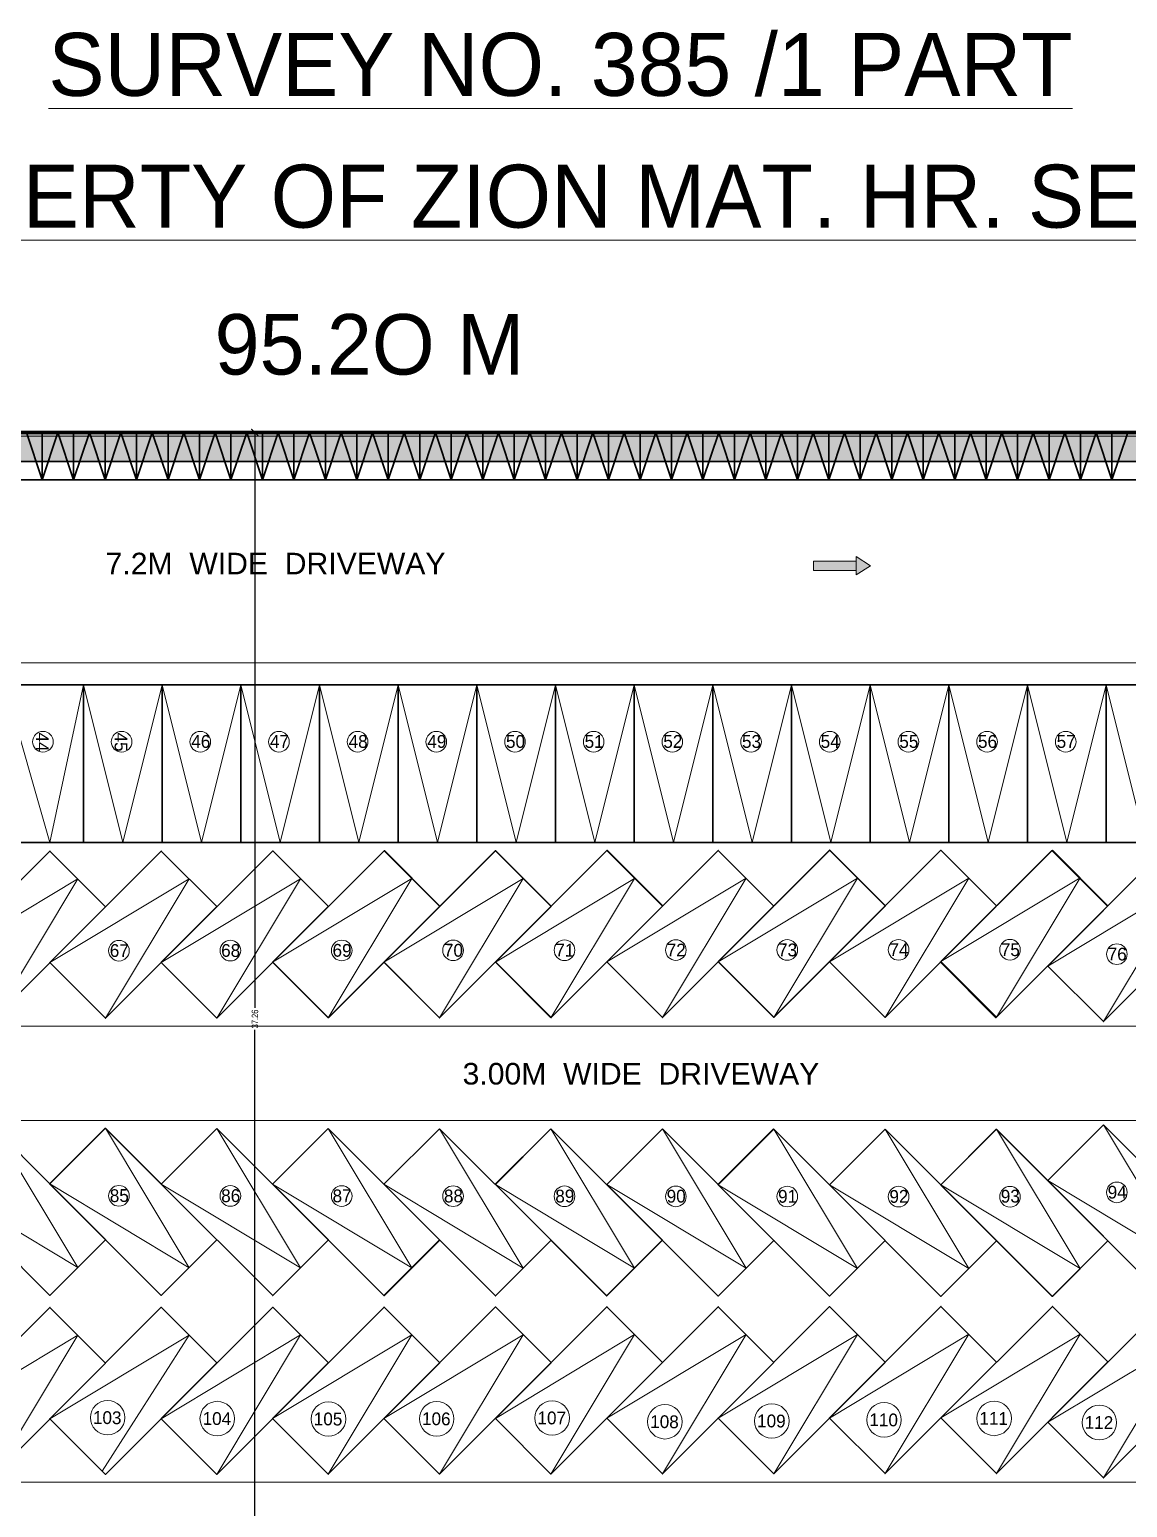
# Model space of a CAD drawing. Header units: metres. Extents: x 43 to 977, y 102 to 459.
# Drawn here: x 119.1 to 153.99, y 363.57 to 410.52 of the extents above; entities that cross this region are included whole.
import ezdxf

# ---------------------------------------------------------------- set-up
doc = ezdxf.new("R2010")
doc.units = ezdxf.units.M
doc.header["$MEASUREMENT"] = 0
doc.header["$PDMODE"] = 3
doc.layers.get('0').update_dxf_attribs({"lineweight": 0})
doc.layers.get('Defpoints').update_dxf_attribs({"lineweight": 0})
for name, color, linetype, lineweight in [('6A', 30, 'Continuous', 0), ('BLK_1_LVL_0_REAR_SETBACK', 4, 'Continuous', 35), ('CYCLE_PARKING', 250, 'Continuous', 0), ('ele', 8, 'Continuous', 0), ('FLOOR 03', 120, 'Continuous', 0), ('FLOOR-GROUND', 231, 'Continuous', 0), ('PARKING_SLOT', 4, 'Continuous', 35), ('PLOT_BOUNDARY', 4, 'Continuous', 35), ('RWH', 4, 'Continuous', 35), ('TEXT', 130, 'Continuous', 0), ('WALL', 7, 'Continuous', 0), ('WIN', 13, 'Continuous', 0)]:
    doc.layers.add(name, color=color, linetype=linetype, lineweight=lineweight)
doc.styles.add('AR', font='arial.ttf')
doc.styles.add('ARIAL NARROW', font='')
doc.styles.add('visa', font='swissc.ttf')
doc.styles.get('ARIAL NARROW').set_extended_font_data('Lydian BT')
doc.dimstyles.new('o3', dxfattribs={"dimscale": 0.23, "dimtxt": 0.9, "dimasz": 1, "dimexe": 5, "dimexo": 9, "dimgap": 0.23, "dimtad": 0, "dimzin": 3, "dimdsep": 46, "dimtxsty": 'visa', "dimblk": 'ARCHTICK', "dimcen": 0.09, "dimse1": 1, "dimse2": 1, "dimclrd": 7, "dimclre": 256, "dimclrt": 7, "dimadec": 0, "dimazin": 0, "dimtfac": 0.23, "dimtofl": 0, "dimtmove": 2, "dimatfit": 1, "dimldrblk": 'ARCHTICK', "dimfxl": 0, "dimtolj": 1, "dimtzin": 0, "dimarcsym": 0})

# ---------------------------------------------------------------- blocks, each defined once
blk = doc.blocks.new('_ArchTick')
at = {"color": 0, "const_width": 0.15}
blk.add_lwpolyline([(-0.5, -0.5), (0.5, 0.5)], dxfattribs=at)
blk = doc.blocks.new('*D26')
at = {"layer": 'Defpoints', "color": 0, "lineweight": 30}
for p in [(126.261, 397.718), (126.261, 397.718), (126.261, 360.461)]:
    blk.add_point(p, dxfattribs=at)
at = {"layer": 'WALL', "color": 7, "lineweight": -2}
for p, q in [((126.261, 397.718), (126.261, 379.44)), ((126.261, 360.461), (126.261, 378.739))]:
    blk.add_line(p, q, dxfattribs=at)
at = {"layer": 'WALL', "color": 7, "lineweight": -2, "xscale": 0.23, "yscale": 0.23, "zscale": 0.23}
for p, rotation in [((126.261, 397.718), 90), ((126.261, 360.461), 270)]:
    blk.add_blockref('_ArchTick', p, dxfattribs=dict(at, rotation=rotation))
at = {"layer": 'WALL', "color": 7, "insert": (126.261, 379.089), "char_height": 0.207, "attachment_point": 5, "rotation": 90, "style": 'visa'}
blk.add_mtext('\\A1;37.26', dxfattribs=at)

msp = doc.modelspace()

# ---------------------------------------------------------------- hatches: boundary and pattern name
at = {"layer": 'ele', "lineweight": 13, "ltscale": 3}
h = msp.add_hatch(dxfattribs=at)
h.set_pattern_fill('HONEY', color=256, scale=2.539618, style=0)
h.set_pattern_definition([(0, (-28025.38965, 10165.001), (0.476178375, 0.2749217118), [0.31745225, -0.6349045]), (120, (-28025.38965, 10165.001), (-0.476178374, 0.2749217136), [0.31745225, -0.6349045]), (60, (-28025.38965, 10165.001), (1e-09, 0.5498434254), [-0.6349045, 0.31745225])])
edge = h.paths.add_edge_path()
edge.add_line((83.23955, 396.80374), (176.46541, 396.80374))
edge.add_line((176.46541, 396.80374), (176.46541, 389.29049))
edge.add_arc((1101.66327, 363.27991), 925.56342, 178.38963725, 178.81451699)
edge.add_line((176.29796, 382.42899), (177.28756, 382.42847))
edge.add_line((177.28756, 382.42847), (177.49951, 397.71801))
edge.add_line((177.49951, 397.71801), (82.32529, 397.71801))
edge.add_line((82.32529, 397.71801), (82.32529, 389.18489))
edge.add_line((82.32529, 389.18489), (83.23955, 389.18489))
edge.add_line((83.23955, 389.18489), (83.23955, 396.80374))
at = {"layer": 'TEXT', "lineweight": -2}
h = msp.add_hatch(color=256, dxfattribs=at)
h.paths.add_polyline_path([(145.82804, 393.48522), (145.37427, 393.19351), (145.37427, 393.77693)])
h.paths.add_polyline_path([(145.37427, 393.33936), (144.01759, 393.33936), (144.01759, 393.63107), (145.37427, 393.63107)])

# ---------------------------------------------------------------- linework, layer by layer
at = {"color": 7, "lineweight": 30, "ltscale": 20}
for p, q in [((118.99951, 397.71783), (119.49951, 396.21783)), ((119.49951, 396.21783), (119.99951, 397.71783)), ((119.99951, 397.71783), (120.49951, 396.21783)), ((120.49951, 396.21783), (120.99951, 397.71783)), ((120.99951, 397.71783), (121.49951, 396.21783)), ((121.49951, 396.21783), (121.99951, 397.71783)), ((121.99951, 397.71783), (122.49951, 396.21783)), ((122.49951, 396.21783), (122.99951, 397.71783)), ((122.99951, 397.71783), (123.49951, 396.21783)), ((123.49951, 396.21783), (123.99951, 397.71783)), ((123.99951, 397.71783), (124.49951, 396.21783)), ((124.49951, 396.21783), (124.99951, 397.71783)), ((124.99951, 397.71783), (125.49951, 396.21783)), ((125.49951, 396.21783), (125.99951, 397.71783)), ((125.99951, 397.71783), (126.49951, 396.21783)), ((126.49951, 396.21783), (126.99951, 397.71783)), ((126.99951, 397.71783), (127.49951, 396.21783)), ((127.49951, 396.21783), (127.99951, 397.71783)), ((127.99951, 397.71783), (128.49951, 396.21783)), ((128.49951, 396.21783), (128.99951, 397.71783)), ((128.99951, 397.71783), (129.49951, 396.21783)), ((129.49951, 396.21783), (129.99951, 397.71783)), ((129.99951, 397.71783), (130.49951, 396.21783)), ((130.49951, 396.21783), (130.99951, 397.71783)), ((130.99951, 397.71783), (131.49951, 396.21783)), ((131.49951, 396.21783), (131.99951, 397.71783)), ((131.99951, 397.71783), (132.49951, 396.21783)), ((132.49951, 396.21783), (132.99951, 397.71783)), ((132.99951, 397.71783), (133.49951, 396.21783)), ((133.49951, 396.21783), (133.99951, 397.71783)), ((133.99951, 397.71783), (134.49951, 396.21783)), ((134.49951, 396.21783), (134.99951, 397.71783)), ((134.99951, 397.71783), (135.49951, 396.21783)), ((135.49951, 396.21783), (135.99951, 397.71783)), ((135.99951, 397.71783), (136.49951, 396.21783)), ((136.49951, 396.21783), (136.99951, 397.71783)), ((136.99951, 397.71783), (137.49951, 396.21783)), ((137.49951, 396.21783), (137.99951, 397.71783)), ((137.99951, 397.71783), (138.49951, 396.21783)), ((138.49951, 396.21783), (138.99951, 397.71783)), ((138.99951, 397.71783), (139.49951, 396.21783)), ((139.49951, 396.21783), (139.99951, 397.71783)), ((139.99951, 397.71783), (140.49951, 396.21783)), ((140.49951, 396.21783), (140.99951, 397.71783)), ((140.99951, 397.71783), (141.49951, 396.21783)), ((141.49951, 396.21783), (141.99951, 397.71783)), ((141.99951, 397.71783), (142.49951, 396.21783)), ((142.49951, 396.21783), (142.99951, 397.71783)), ((142.99951, 397.71783), (143.49951, 396.21783)), ((143.49951, 396.21783), (143.99951, 397.71783)), ((143.99951, 397.71783), (144.49951, 396.21783)), ((144.49951, 396.21783), (144.99951, 397.71783)), ((144.99951, 397.71783), (145.49951, 396.21783)), ((145.49951, 396.21783), (145.99951, 397.71783)), ((145.99951, 397.71783), (146.49951, 396.21783)), ((146.49951, 396.21783), (146.99951, 397.71783)), ((146.99951, 397.71783), (147.49951, 396.21783)), ((147.49951, 396.21783), (147.99951, 397.71783)), ((147.99951, 397.71783), (148.49951, 396.21783)), ((148.49951, 396.21783), (148.99951, 397.71783)), ((148.99951, 397.71783), (149.49951, 396.21783)), ((149.49951, 396.21783), (149.99951, 397.71783)), ((149.99951, 397.71783), (150.49951, 396.21783)), ((150.49951, 396.21783), (150.99951, 397.71783)), ((150.99951, 397.71783), (151.49951, 396.21783)), ((151.49951, 396.21783), (151.99951, 397.71783)), ((151.99951, 397.71783), (152.49951, 396.21783)), ((152.49951, 396.21783), (152.99951, 397.71783)), ((152.99951, 397.71783), (153.49951, 396.21783)), ((153.49951, 396.21783), (153.99951, 397.71783))]:
    msp.add_line(p, q, dxfattribs=at)
at = {"layer": 'BLK_1_LVL_0_REAR_SETBACK', "color": 11, "lineweight": 35, "ltscale": 20}
msp.add_lwpolyline([(177.50114, 397.7196), (82.32691, 397.7196), (82.32691, 334.83589), (100.63803, 334.83589), (126.2631, 360.46096), (151.88818, 334.83589), (177.21386, 334.83589), (177.21386, 376.99535)], close=True, dxfattribs=at)
at = {"layer": 'CYCLE_PARKING', "color": 250, "lineweight": 30, "ltscale": 20}
for points in [[(118.49951, 397.71783), (119.49951, 397.71783), (119.49951, 396.21783), (118.49951, 396.21783)], [(119.49951, 397.71783), (120.49951, 397.71783), (120.49951, 396.21783), (119.49951, 396.21783)], [(120.49951, 397.71783), (121.49951, 397.71783), (121.49951, 396.21783), (120.49951, 396.21783)], [(121.49951, 397.71783), (122.49951, 397.71783), (122.49951, 396.21783), (121.49951, 396.21783)], [(122.49951, 397.71783), (123.49951, 397.71783), (123.49951, 396.21783), (122.49951, 396.21783)], [(123.49951, 397.71783), (124.49951, 397.71783), (124.49951, 396.21783), (123.49951, 396.21783)], [(124.49951, 397.71783), (125.49951, 397.71783), (125.49951, 396.21783), (124.49951, 396.21783)], [(125.49951, 397.71783), (126.49951, 397.71783), (126.49951, 396.21783), (125.49951, 396.21783)], [(126.49951, 397.71783), (127.49951, 397.71783), (127.49951, 396.21783), (126.49951, 396.21783)], [(127.49951, 397.71783), (128.49951, 397.71783), (128.49951, 396.21783), (127.49951, 396.21783)], [(128.49951, 397.71783), (129.49951, 397.71783), (129.49951, 396.21783), (128.49951, 396.21783)], [(129.49951, 397.71783), (130.49951, 397.71783), (130.49951, 396.21783), (129.49951, 396.21783)], [(130.49951, 397.71783), (131.49951, 397.71783), (131.49951, 396.21783), (130.49951, 396.21783)], [(131.49951, 397.71783), (132.49951, 397.71783), (132.49951, 396.21783), (131.49951, 396.21783)], [(132.49951, 397.71783), (133.49951, 397.71783), (133.49951, 396.21783), (132.49951, 396.21783)], [(133.49951, 397.71783), (134.49951, 397.71783), (134.49951, 396.21783), (133.49951, 396.21783)], [(134.49951, 397.71783), (135.49951, 397.71783), (135.49951, 396.21783), (134.49951, 396.21783)], [(135.49951, 397.71783), (136.49951, 397.71783), (136.49951, 396.21783), (135.49951, 396.21783)], [(136.49951, 397.71783), (137.49951, 397.71783), (137.49951, 396.21783), (136.49951, 396.21783)], [(137.49951, 397.71783), (138.49951, 397.71783), (138.49951, 396.21783), (137.49951, 396.21783)], [(138.49951, 397.71783), (139.49951, 397.71783), (139.49951, 396.21783), (138.49951, 396.21783)], [(139.49951, 397.71783), (140.49951, 397.71783), (140.49951, 396.21783), (139.49951, 396.21783)], [(140.49951, 397.71783), (141.49951, 397.71783), (141.49951, 396.21783), (140.49951, 396.21783)], [(141.49951, 397.71783), (142.49951, 397.71783), (142.49951, 396.21783), (141.49951, 396.21783)], [(142.49951, 397.71783), (143.49951, 397.71783), (143.49951, 396.21783), (142.49951, 396.21783)], [(143.49951, 397.71783), (144.49951, 397.71783), (144.49951, 396.21783), (143.49951, 396.21783)], [(144.49951, 397.71783), (145.49951, 397.71783), (145.49951, 396.21783), (144.49951, 396.21783)], [(145.49951, 397.71783), (146.49951, 397.71783), (146.49951, 396.21783), (145.49951, 396.21783)], [(146.49951, 397.71783), (147.49951, 397.71783), (147.49951, 396.21783), (146.49951, 396.21783)], [(147.49951, 397.71783), (148.49951, 397.71783), (148.49951, 396.21783), (147.49951, 396.21783)], [(148.49951, 397.71783), (149.49951, 397.71783), (149.49951, 396.21783), (148.49951, 396.21783)], [(149.49951, 397.71783), (150.49951, 397.71783), (150.49951, 396.21783), (149.49951, 396.21783)], [(150.49951, 397.71783), (151.49951, 397.71783), (151.49951, 396.21783), (150.49951, 396.21783)], [(151.49951, 397.71783), (152.49951, 397.71783), (152.49951, 396.21783), (151.49951, 396.21783)], [(152.49951, 397.71783), (153.49951, 397.71783), (153.49951, 396.21783), (152.49951, 396.21783)], [(153.49951, 397.71783), (154.49951, 397.71783), (154.49951, 396.21783), (153.49951, 396.21783)]]:
    msp.add_lwpolyline(points, close=True, dxfattribs=at)
at = {"layer": 'FLOOR 03', "color": 30, "ltscale": 20}
msp.add_lwpolyline([(82.32529, 397.71801), (177.49951, 397.71801), (177.21223, 376.99376), (177.21223, 284.04374), (177.55847, 192.74957)], dxfattribs=at)
at = {"layer": 'FLOOR 03', "color": 42, "ltscale": 20}
msp.add_lwpolyline([(83.23955, 397.71801), (177.49951, 397.71783), (177.48683, 396.80374), (83.23955, 396.80374)], close=True, dxfattribs=at)
at = {"layer": 'FLOOR-GROUND', "color": 3, "ltscale": 20}
msp.add_line((82.32529, 397.71801), (177.49951, 397.71801), dxfattribs=at)
at = {"layer": 'FLOOR-GROUND', "color": 2, "ltscale": 20}
msp.add_lwpolyline([(82.32529, 397.71801), (177.49951, 397.71801), (177.21223, 376.99376), (177.21223, 284.04374), (177.55847, 192.74957)], dxfattribs=at)
at = {"layer": 'FLOOR-GROUND', "color": 7, "lineweight": 80, "ltscale": 20}
msp.add_lwpolyline([(82.32529, 397.71801), (177.49951, 397.71801), (177.21223, 376.99376), (177.21223, 284.04374), (177.55847, 192.74957)], dxfattribs=at)
at = {"layer": 'FLOOR-GROUND', "color": 140, "ltscale": 20}
for points in [[(120.8114, 384.69359), (118.311, 384.69359), (118.311, 389.70497), (120.8114, 389.70497), (120.8114, 384.69359)], [(123.3118, 384.69359), (120.8114, 384.69359), (120.8114, 389.70497), (123.3118, 389.70497), (123.3118, 384.69359)], [(125.81219, 384.69359), (123.3118, 384.69359), (123.3118, 389.70497), (125.81219, 389.70497), (125.81219, 384.69359)], [(128.31259, 384.69359), (125.81219, 384.69359), (125.81219, 389.70497), (128.31259, 389.70497), (128.31259, 384.69359)], [(130.81298, 384.69359), (128.31259, 384.69359), (128.31259, 389.70497), (130.81298, 389.70497), (130.81298, 384.69359)], [(133.31338, 384.69359), (130.81298, 384.69359), (130.81298, 389.70497), (133.31338, 389.70497), (133.31338, 384.69359)], [(135.81378, 384.69359), (133.31338, 384.69359), (133.31338, 389.70497), (135.81378, 389.70497), (135.81378, 384.69359)], [(138.31417, 384.69359), (135.81378, 384.69359), (135.81378, 389.70497), (138.31417, 389.70497), (138.31417, 384.69359)], [(140.81457, 384.69359), (138.31417, 384.69359), (138.31417, 389.70497), (140.81457, 389.70497), (140.81457, 384.69359)], [(143.31496, 384.69359), (140.81457, 384.69359), (140.81457, 389.70497), (143.31496, 389.70497), (143.31496, 384.69359)], [(145.81536, 384.69359), (143.31496, 384.69359), (143.31496, 389.70497), (145.81536, 389.70497), (145.81536, 384.69359)], [(148.31576, 384.69359), (145.81536, 384.69359), (145.81536, 389.70497), (148.31576, 389.70497), (148.31576, 384.69359)], [(150.81615, 384.69359), (148.31576, 384.69359), (148.31576, 389.70497), (150.81615, 389.70497), (150.81615, 384.69359)], [(153.31655, 384.69359), (150.81615, 384.69359), (150.81615, 389.70497), (153.31655, 389.70497), (153.31655, 384.69359)], [(155.81695, 384.69359), (153.31655, 384.69359), (153.31655, 389.70497), (155.81695, 389.70497), (155.81695, 384.69359)], [(119.74582, 384.42101), (121.51387, 382.65297), (117.97029, 379.10939), (116.20224, 380.87743), (119.74582, 384.42101)], [(123.28566, 384.42476), (125.05371, 382.65671), (121.51012, 379.11313), (119.74208, 380.88118), (123.28566, 384.42476)], [(126.8255, 384.4285), (128.59354, 382.66046), (125.04996, 379.11687), (123.28191, 380.88492), (126.8255, 384.4285)], [(130.36534, 384.43225), (132.13338, 382.6642), (128.5898, 379.12062), (126.82175, 380.88866), (130.36534, 384.43225)], [(133.90517, 384.43599), (135.67322, 382.66794), (132.12964, 379.12436), (130.36159, 380.89241), (133.90517, 384.43599)], [(137.44501, 384.43974), (139.21306, 382.67169), (135.66948, 379.12811), (133.90143, 380.89615), (137.44501, 384.43974)], [(140.98485, 384.44348), (142.7529, 382.67543), (139.20931, 379.13185), (137.44127, 380.8999), (140.98485, 384.44348)], [(144.52469, 384.44722), (146.29273, 382.67918), (142.74915, 379.13559), (140.98111, 380.90364), (144.52469, 384.44722)], [(148.06453, 384.45097), (149.83257, 382.68292), (146.28899, 379.13934), (144.52094, 380.90739), (148.06453, 384.45097)], [(151.60436, 384.45471), (153.37241, 382.68666), (149.82883, 379.14308), (148.06078, 380.91113), (151.60436, 384.45471)], [(155.00051, 384.31476), (156.76856, 382.54672), (153.22498, 379.00313), (151.45693, 380.77118), (155.00051, 384.31476)], [(119.74582, 370.30691), (121.51387, 372.07496), (117.97029, 375.61854), (116.20224, 373.8505), (119.74582, 370.30691)], [(123.28566, 370.30317), (125.05371, 372.07122), (121.51012, 375.6148), (119.74208, 373.84675), (123.28566, 370.30317)], [(155.00051, 370.41317), (156.76856, 372.18121), (153.22498, 375.72479), (151.45693, 373.95675), (155.00051, 370.41317)], [(126.8255, 370.29943), (128.59354, 372.06747), (125.04996, 375.61106), (123.28191, 373.84301), (126.8255, 370.29943)], [(130.36534, 370.29568), (132.13338, 372.06373), (128.5898, 375.60731), (126.82175, 373.83926), (130.36534, 370.29568)], [(133.90517, 370.29194), (135.67322, 372.05998), (132.12964, 375.60357), (130.36159, 373.83552), (133.90517, 370.29194)], [(137.44501, 370.28819), (139.21306, 372.05624), (135.66948, 375.59982), (133.90143, 373.83178), (137.44501, 370.28819)], [(140.98485, 370.28445), (142.7529, 372.0525), (139.20931, 375.59608), (137.44127, 373.82803), (140.98485, 370.28445)], [(144.52469, 370.28071), (146.29273, 372.04875), (142.74915, 375.59233), (140.98111, 373.82429), (144.52469, 370.28071)], [(148.06453, 370.27696), (149.83257, 372.04501), (146.28899, 375.58859), (144.52094, 373.82054), (148.06453, 370.27696)], [(151.60436, 370.27322), (153.37241, 372.04126), (149.82883, 375.58485), (148.06078, 373.8168), (151.60436, 370.27322)], [(119.74582, 369.92532), (121.51387, 368.15727), (117.97029, 364.61369), (116.20224, 366.38173), (119.74582, 369.92532)], [(123.28566, 369.92906), (125.05371, 368.16101), (121.51012, 364.61743), (119.74208, 366.38548), (123.28566, 369.92906)], [(126.8255, 369.9328), (128.59354, 368.16476), (125.04996, 364.62117), (123.28191, 366.38922), (126.8255, 369.9328)], [(130.36534, 369.93655), (132.13338, 368.1685), (128.5898, 364.62492), (126.82175, 366.39297), (130.36534, 369.93655)], [(133.90517, 369.94029), (135.67322, 368.17225), (132.12964, 364.62866), (130.36159, 366.39671), (133.90517, 369.94029)], [(137.44501, 369.94404), (139.21306, 368.17599), (135.66948, 364.63241), (133.90143, 366.40045), (137.44501, 369.94404)], [(140.98485, 369.94778), (142.7529, 368.17973), (139.20931, 364.63615), (137.44127, 366.4042), (140.98485, 369.94778)], [(144.52469, 369.95152), (146.29273, 368.18348), (142.74915, 364.6399), (140.98111, 366.40794), (144.52469, 369.95152)], [(148.06453, 369.95527), (149.83257, 368.18722), (146.28899, 364.64364), (144.52094, 366.41169), (148.06453, 369.95527)], [(151.60436, 369.95901), (153.37241, 368.19097), (149.82883, 364.64738), (148.06078, 366.41543), (151.60436, 369.95901)], [(155.00051, 369.81907), (156.76856, 368.05102), (153.22498, 364.50744), (151.45693, 366.27548), (155.00051, 369.81907)]]:
    msp.add_lwpolyline(points, dxfattribs=at)
at = {"layer": 'PARKING_SLOT', "color": 30, "lineweight": 35, "ltscale": 20}
for points in [[(118.311, 389.70497), (120.8114, 389.70497), (120.8114, 384.69359), (118.311, 384.69359)], [(120.8114, 389.70497), (123.31179, 389.70497), (123.31179, 384.69358), (120.8114, 384.69358)], [(123.31179, 389.70497), (125.81219, 389.70497), (125.81219, 384.69358), (123.31179, 384.69358)], [(125.81219, 389.70496), (128.31259, 389.70496), (128.31259, 384.69358), (125.81219, 384.69358)], [(128.31259, 389.70496), (130.81298, 389.70496), (130.81298, 384.69358), (128.31259, 384.69358)], [(130.81298, 389.70496), (133.31338, 389.70496), (133.31338, 384.69357), (130.81298, 384.69357)], [(133.31338, 389.70496), (135.81377, 389.70496), (135.81377, 384.69357), (133.31338, 384.69357)], [(135.81377, 389.70496), (138.31417, 389.70496), (138.31417, 384.69358), (135.81377, 384.69358)], [(138.31417, 389.70496), (140.81457, 389.70496), (140.81457, 384.69358), (138.31417, 384.69358)], [(140.81457, 389.70496), (143.31496, 389.70496), (143.31496, 384.69357), (140.81457, 384.69357)], [(143.31496, 389.70496), (145.81536, 389.70496), (145.81536, 384.69357), (143.31496, 384.69357)], [(145.81536, 389.70496), (148.31575, 389.70496), (148.31575, 384.69358), (145.81536, 384.69358)], [(148.31575, 389.70496), (150.81615, 389.70496), (150.81615, 384.69358), (148.31575, 384.69358)], [(150.81615, 389.70496), (153.31655, 389.70496), (153.31655, 384.69357), (150.81615, 384.69357)], [(153.31654, 389.70496), (155.81694, 389.70496), (155.81694, 384.69357), (153.31654, 384.69357)], [(121.51387, 382.65297), (119.74582, 384.42101), (116.20224, 380.87743), (117.97029, 379.10939)], [(125.05371, 382.65671), (123.28566, 384.42476), (119.74208, 380.88118), (121.51012, 379.11313)], [(128.59475, 382.65925), (126.82671, 384.42729), (123.28312, 380.88371), (125.05117, 379.11566)], [(132.14158, 382.66998), (130.37353, 384.43803), (126.82995, 380.89444), (128.598, 379.1264)], [(135.67443, 382.66673), (133.90638, 384.43478), (130.3628, 380.8912), (132.13085, 379.12315)], [(139.22005, 382.67868), (137.452, 384.44672), (133.90842, 380.90314), (135.67647, 379.13509)], [(142.7529, 382.67543), (140.98485, 384.44348), (137.44127, 380.8999), (139.20931, 379.13185)], [(146.29972, 382.68617), (144.53168, 384.45421), (140.98809, 380.91063), (142.75614, 379.14258)], [(149.83257, 382.68292), (148.06453, 384.45097), (144.52094, 380.90739), (146.28899, 379.13934)], [(153.35573, 382.66998), (151.58768, 384.43803), (148.0441, 380.89444), (149.81214, 379.1264)], [(156.76856, 382.54672), (155.00051, 384.31476), (151.45693, 380.77118), (153.22498, 379.00313)], [(117.97029, 375.61854), (116.20224, 373.8505), (119.74582, 370.30691), (121.51387, 372.07496)], [(121.50389, 375.61854), (119.73585, 373.8505), (123.27943, 370.30691), (125.04748, 372.07496)], [(153.22498, 375.72479), (151.45693, 373.95675), (155.00051, 370.41317), (156.76856, 372.18121)], [(125.04996, 375.61106), (123.28191, 373.84301), (126.8255, 370.29943), (128.59354, 372.06747)], [(128.58357, 375.61106), (126.81552, 373.84301), (130.3591, 370.29943), (132.12715, 372.06747)], [(132.12964, 375.60357), (130.36159, 373.83552), (133.90517, 370.29194), (135.67322, 372.05998)], [(135.66325, 375.60357), (133.8952, 373.83552), (137.43878, 370.29194), (139.20683, 372.05998)], [(139.20931, 375.59608), (137.44127, 373.82803), (140.98485, 370.28445), (142.7529, 372.0525)], [(142.74292, 375.59608), (140.97488, 373.82803), (144.51846, 370.28445), (146.2865, 372.0525)], [(146.28899, 375.58859), (144.52094, 373.82054), (148.06453, 370.27696), (149.83257, 372.04501)], [(149.8226, 375.58859), (148.05455, 373.82054), (151.59813, 370.27696), (153.36618, 372.04501)], [(121.51387, 368.15727), (119.74582, 369.92532), (116.20224, 366.38173), (117.97029, 364.61369)], [(125.05371, 368.16101), (123.28566, 369.92906), (119.74208, 366.38548), (121.51012, 364.61743)], [(128.59354, 368.16476), (126.8255, 369.9328), (123.28191, 366.38922), (125.04996, 364.62117)], [(132.13338, 368.1685), (130.36534, 369.93655), (126.82175, 366.39297), (128.5898, 364.62492)], [(135.67322, 368.17225), (133.90517, 369.94029), (130.36159, 366.39671), (132.12964, 364.62866)], [(139.21306, 368.17599), (137.44501, 369.94404), (133.90143, 366.40045), (135.66948, 364.63241)], [(142.7529, 368.17973), (140.98485, 369.94778), (137.44127, 366.4042), (139.20931, 364.63615)], [(146.29273, 368.18348), (144.52469, 369.95152), (140.98111, 366.40794), (142.74915, 364.6399)], [(149.83257, 368.18722), (148.06453, 369.95527), (144.52094, 366.41169), (146.28899, 364.64364)], [(153.37241, 368.19097), (151.60436, 369.95901), (148.06078, 366.41543), (149.82883, 364.64738)], [(156.76856, 368.05102), (155.00051, 369.81907), (151.45693, 366.27548), (153.22498, 364.50744)]]:
    msp.add_lwpolyline(points, close=True, dxfattribs=at)
at = {"layer": 'PLOT_BOUNDARY', "color": 70, "lineweight": 35, "ltscale": 20}
msp.add_lwpolyline([(117.3426, 166.57226), (117.3426, 228.2272), (82.32691, 228.2272), (82.32691, 397.7196), (177.50114, 397.7196), (177.21386, 376.99535), (177.21386, 284.04533), (177.5601, 192.75116)], close=True, dxfattribs=at)
at = {"layer": 'RWH', "color": 130, "lineweight": 35, "ltscale": 20}
msp.add_lwpolyline([(117.34097, 228.22561), (117.34097, 229.21637), (83.23955, 229.21637), (83.23955, 396.80374), (176.46541, 396.80374), (176.29796, 382.42939), (177.28757, 382.42858), (177.4691, 395.52431), (177.50114, 397.71801), (82.32529, 397.71801), (82.32529, 228.22561)], close=True, dxfattribs=at)
at = {"layer": 'TEXT', "color": 5}
for p, q in [((83.23955, 396.80374), (176.46541, 396.80374)), ((90.8584, 396.80374), (167.3407, 396.80374))]:
    msp.add_line(p, q, dxfattribs=at)
at = {"layer": 'TEXT', "color": 4, "linetype": 'Continuous'}
for points in [[(144.01425, 393.33936), (144.01425, 393.63107), (145.37427, 393.63107), (145.37427, 393.33936)], [(145.37427, 393.19351), (145.37427, 393.77693), (145.82804, 393.48522), (145.82804, 393.48522)]]:
    msp.add_lwpolyline(points, close=True, dxfattribs=at)
at = {"layer": 'TEXT'}
for centre in [(119.5234, 387.89547), (122.02379, 387.89547), (124.52419, 387.89547), (127.02459, 387.89547), (129.52498, 387.89547), (132.02538, 387.89547), (134.52577, 387.89547), (137.02617, 387.89547), (139.52657, 387.89547), (142.02696, 387.89547), (144.52736, 387.89547), (147.02776, 387.89547), (149.52815, 387.89547), (152.02855, 387.89547)]:
    msp.add_circle(centre, 0.3281, dxfattribs=at)
at = {"layer": 'WALL', "ltscale": 20}
for p, q in [((118.311, 389.70497), (119.74582, 384.69359)), ((119.74582, 384.69359), (120.8114, 389.70497)), ((120.8114, 389.70497), (122.0616, 384.69359)), ((122.0616, 384.69359), (123.3118, 389.70497)), ((123.3118, 389.70497), (124.56199, 384.69359)), ((124.56199, 384.69359), (125.81219, 389.70497)), ((125.81219, 389.70497), (127.06239, 384.69359)), ((127.06239, 384.69359), (128.31259, 389.70497)), ((128.31259, 389.70497), (129.56279, 384.69359)), ((129.56279, 384.69359), (130.81298, 389.70497)), ((130.81298, 389.70497), (132.06318, 384.69359)), ((132.06318, 384.69359), (133.31338, 389.70497)), ((133.31338, 389.70497), (134.56358, 384.69359)), ((134.56358, 384.69359), (135.81378, 389.70497)), ((135.81378, 389.70497), (137.06397, 384.69359)), ((137.06397, 384.69359), (138.31417, 389.70497)), ((138.31417, 389.70497), (139.56437, 384.69359)), ((139.56437, 384.69359), (140.81457, 389.70497)), ((140.81457, 389.70497), (142.06477, 384.69359)), ((142.06477, 384.69359), (143.31496, 389.70497)), ((143.31496, 389.70497), (144.56516, 384.69359)), ((144.56516, 384.69359), (145.81536, 389.70497)), ((145.81536, 389.70497), (147.06556, 384.69359)), ((147.06556, 384.69359), (148.31576, 389.70497)), ((148.31576, 389.70497), (149.56596, 384.69359)), ((149.56596, 384.69359), (150.81615, 389.70497)), ((150.81615, 389.70497), (152.06635, 384.69359)), ((152.06635, 384.69359), (153.31655, 389.70497)), ((153.31655, 389.70497), (154.56675, 384.69359)), ((116.20224, 380.87743), (120.62984, 383.53699)), ((120.62984, 383.53699), (117.97029, 379.10939)), ((119.74208, 380.88118), (124.16968, 383.54074)), ((124.16968, 383.54074), (121.51012, 379.11313)), ((123.28191, 380.88492), (127.70952, 383.54448)), ((127.70952, 383.54448), (125.04996, 379.11687)), ((126.82175, 380.88866), (131.24936, 383.54822)), ((131.24936, 383.54822), (128.5898, 379.12062)), ((130.36159, 380.89241), (134.7892, 383.55197)), ((134.7892, 383.55197), (132.12964, 379.12436)), ((133.90143, 380.89615), (138.32904, 383.55571)), ((138.32904, 383.55571), (135.66948, 379.12811)), ((137.44127, 380.8999), (141.86887, 383.55946)), ((141.86887, 383.55946), (139.20931, 379.13185)), ((140.98111, 380.90364), (145.40871, 383.5632)), ((145.40871, 383.5632), (142.74915, 379.13559)), ((144.52094, 380.90739), (148.94855, 383.56694)), ((148.94855, 383.56694), (146.28899, 379.13934)), ((148.06078, 380.91113), (152.48839, 383.57069)), ((152.48839, 383.57069), (149.82883, 379.14308)), ((151.45693, 380.77118), (155.88453, 383.43074)), ((155.88453, 383.43074), (153.22498, 379.00313)), ((159.4956, 378.86396), (98.04639, 378.86396)), ((159.50915, 375.86396), (98.04639, 375.86396)), ((120.62984, 371.19094), (117.97029, 375.61854)), ((124.16968, 371.18719), (121.51012, 375.6148)), ((155.88453, 371.29719), (153.22498, 375.72479)), ((127.70952, 371.18345), (125.04996, 375.61106)), ((131.24936, 371.17971), (128.5898, 375.60731)), ((134.7892, 371.17596), (132.12964, 375.60357)), ((138.32904, 371.17222), (135.66948, 375.59982)), ((141.86887, 371.16847), (139.20931, 375.59608)), ((145.40871, 371.16473), (142.74915, 375.59233)), ((148.94855, 371.16099), (146.28899, 375.58859)), ((152.48839, 371.15724), (149.82883, 375.58485)), ((116.20224, 373.8505), (120.62984, 371.19094)), ((119.74208, 373.84675), (124.16968, 371.18719)), ((123.28191, 373.84301), (127.70952, 371.18345)), ((126.82175, 373.83926), (131.24936, 371.17971)), ((130.36159, 373.83552), (134.7892, 371.17596)), ((133.90143, 373.83178), (138.32904, 371.17222)), ((137.44127, 373.82803), (141.86887, 371.16847)), ((140.98111, 373.82429), (145.40871, 371.16473)), ((144.52094, 373.82054), (148.94855, 371.16099)), ((148.06078, 373.8168), (152.48839, 371.15724)), ((151.45693, 373.95675), (155.88453, 371.29719)), ((116.20224, 366.38173), (120.62984, 369.04129)), ((120.62984, 369.04129), (117.97029, 364.61369)), ((119.74208, 366.38548), (124.16968, 369.04504)), ((124.16968, 369.04504), (121.40146, 364.72609)), ((123.28191, 366.38922), (127.70952, 369.04878)), ((127.70952, 369.04878), (125.04996, 364.62117)), ((126.82175, 366.39297), (131.24936, 369.05252)), ((131.24936, 369.05252), (128.5898, 364.62492)), ((130.36159, 366.39671), (134.7892, 369.05627)), ((134.7892, 369.05627), (132.12964, 364.62866)), ((133.90143, 366.40045), (138.32904, 369.06001)), ((138.32904, 369.06001), (135.66948, 364.63241)), ((141.86887, 369.06376), (137.44127, 366.4042)), ((139.20931, 364.63615), (141.86887, 369.06376)), ((140.98111, 366.40794), (145.40871, 369.0675)), ((145.40871, 369.0675), (142.74915, 364.6399)), ((144.52094, 366.41169), (148.94855, 369.07125)), ((148.94855, 369.07125), (146.28899, 364.64364)), ((148.06078, 366.41543), (152.48839, 369.07499)), ((152.48839, 369.07499), (149.82883, 364.64738)), ((151.45693, 366.27548), (155.88453, 368.93504)), ((155.88453, 368.93504), (153.22498, 364.50744)), ((159.51197, 364.36827), (101.08463, 364.36827))]:
    msp.add_line(p, q, dxfattribs=at)
at = {"layer": 'WALL'}
for centre, radius in [((121.93954, 381.25791), 0.3281), ((125.47938, 381.26166), 0.3281), ((129.01922, 381.2654), 0.3281), ((132.55906, 381.26915), 0.3281), ((136.09889, 381.27289), 0.3281), ((139.63873, 381.27663), 0.3281), ((143.17857, 381.28038), 0.3281), ((146.71841, 381.28412), 0.3281), ((150.25825, 381.28787), 0.3281), ((153.65439, 381.14792), 0.3281), ((121.93954, 373.47002), 0.3281), ((125.47938, 373.46627), 0.3281), ((129.01922, 373.46253), 0.3281), ((132.55906, 373.45878), 0.3281), ((136.09889, 373.45504), 0.3281), ((139.63873, 373.4513), 0.3281), ((143.17857, 373.44755), 0.3281), ((146.71841, 373.44381), 0.3281), ((150.25825, 373.44006), 0.3281), ((153.65439, 373.58001), 0.3281), ((121.57825, 366.42238), 0.54886), ((125.06357, 366.39243), 0.54886), ((128.59718, 366.37996), 0.54886), ((132.0371, 366.38564), 0.54886), ((135.70639, 366.4119), 0.54886), ((139.28976, 366.29344), 0.54886), ((142.68698, 366.31691), 0.54886), ((146.25556, 366.35255), 0.54886), ((149.75272, 366.39917), 0.54886), ((153.09835, 366.26801), 0.54886)]:
    msp.add_circle(centre, radius, dxfattribs=at)
at = {"layer": 'WIN', "color": 7, "lineweight": 9}
for p, q in [((86.91272, 397.60391), (166.80225, 397.60391)), ((94.11272, 390.40391), (159.49273, 390.40391))]:
    msp.add_line(p, q, dxfattribs=at)

# ---------------------------------------------------------------- texts
at = {"layer": '6A', "style": 'AR'}
for s, p in [('7.2M  WIDE  DRIVEWAY', (121.51414, 393.21418)), ('3.00M  WIDE  DRIVEWAY', (132.86063, 377.0059))]:
    msp.add_text(s, height=0.6856969, dxfattribs=at).set_placement(p)
at = {"layer": 'TEXT', "color": 7, "style": 'ARIAL NARROW'}
for s, p in [('%%USURVEY NO. 385 /1 PART', (119.69615, 408.41524)), ('%%UPROPERTY OF ZION MAT. HR. SEC. SCHOOL', (111.30415, 404.22884))]:
    msp.add_text(s, height=2, dxfattribs=at).set_placement(p)
at = {"layer": 'TEXT', "style": 'ARIAL NARROW'}
for s, rotation, p in [('44', 270, (119.30073, 388.18864)), ('45', 270, (121.80112, 388.18864)), ('67', 359.325437, (121.64564, 381.06121)), ('68', 359.325437, (125.18548, 381.06495)), ('69', 359.325437, (128.72532, 381.0687)), ('70', 359.325437, (132.26515, 381.07244)), ('71', 359.325437, (135.80499, 381.07619)), ('72', 359.325437, (139.34483, 381.07993)), ('73', 359.325437, (142.88467, 381.08367)), ('74', 359.325437, (146.42451, 381.08742)), ('75', 359.325437, (149.96434, 381.09116)), ('76', 359.325437, (153.36049, 380.95121)), ('94', 0.674563, (153.36515, 373.38112)), ('85', 0.674563, (121.6503, 373.27112)), ('86', 0.674563, (125.19013, 373.26738)), ('87', 0.674563, (128.72997, 373.26364)), ('88', 0.674563, (132.26981, 373.25989)), ('89', 0.674563, (135.80965, 373.25615)), ('90', 0.674563, (139.34949, 373.2524)), ('91', 0.674563, (142.88933, 373.24866)), ('92', 0.674563, (146.42916, 373.24491)), ('93', 0.674563, (149.96888, 373.25134)), ('103', 359.325437, (121.11033, 366.22568)), ('104', 359.325437, (124.59565, 366.19572)), ('105', 359.325437, (128.12926, 366.18325)), ('106', 359.325437, (131.56918, 366.18893)), ('107', 359.325437, (135.23846, 366.21519)), ('108', 359.325437, (138.82184, 366.09674)), ('109', 359.325437, (142.21906, 366.12021)), ('110', 359.325437, (145.78763, 366.15584)), ('111', 359.325437, (149.2848, 366.20247)), ('112', 359.325437, (152.63043, 366.07131))]:
    msp.add_text(s, height=0.406339, rotation=rotation, dxfattribs=at).set_placement(p)
for s, p in [('46', (124.23794, 387.70127)), ('47', (126.73834, 387.70127)), ('48', (129.23873, 387.70127)), ('49', (131.73913, 387.70127)), ('50', (134.23953, 387.70127)), ('51', (136.73992, 387.70127)), ('52', (139.24032, 387.70127)), ('53', (141.74071, 387.70127)), ('54', (144.24111, 387.70127)), ('55', (146.74151, 387.70127)), ('56', (149.2419, 387.70127)), ('57', (151.7423, 387.70127))]:
    msp.add_text(s, height=0.406339, dxfattribs=at).set_placement(p)
at = {"layer": 'WALL', "color": 171, "lineweight": -3, "insert": (129.90301, 400.508), "char_height": 1.92, "attachment_point": 5, "style": 'ARIAL NARROW'}
msp.add_mtext('95.2O M', dxfattribs=at)

# ---------------------------------------------------------------- dimensions: what is measured, and where the dimension line sits
at = {"layer": 'WALL'}
dim = msp.add_linear_dim(base=(126.26147, 397.71801), p1=(126.26147, 360.46096), p2=(126.26147, 397.71801), angle=90, dimstyle='o3', override={"dimpost": '\\X'}, dxfattribs=at)
dim.commit()
dim.dimension.update_dxf_attribs({"geometry": '*D26', "text_midpoint": (126.26147, 379.08949)})

doc.saveas('drawing.dxf')
